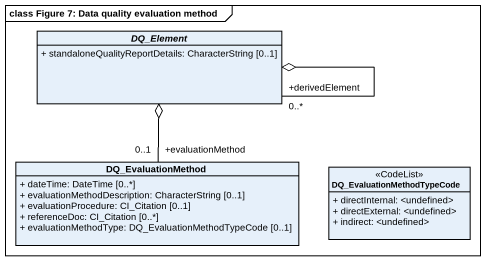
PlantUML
@startuml
mainframe class Figure 7: Data quality evaluation method
hide circle
hide empty members
skinparam classAttributeIconSize 0
abstract class DQ_Element {
  + standaloneQualityReportDetails: CharacterString [0..1]
}
class DQ_EvaluationMethod {
  + dateTime: DateTime [0..*]
  + evaluationMethodDescription: CharacterString [0..1]
  + evaluationProcedure: CI_Citation [0..1]
  + referenceDoc: CI_Citation [0..*]
  + evaluationMethodType: DQ_EvaluationMethodTypeCode [0..1]
}
class DQ_EvaluationMethodTypeCode <<CodeList>> {
  + directInternal: <undefined>
  + directExternal: <undefined>
  + indirect: <undefined>
}
DQ_Element "+derivedElement\n0..*" --o DQ_Element
DQ_EvaluationMethod "+evaluationMethod\n0..1" -up-o DQ_Element
@enduml
